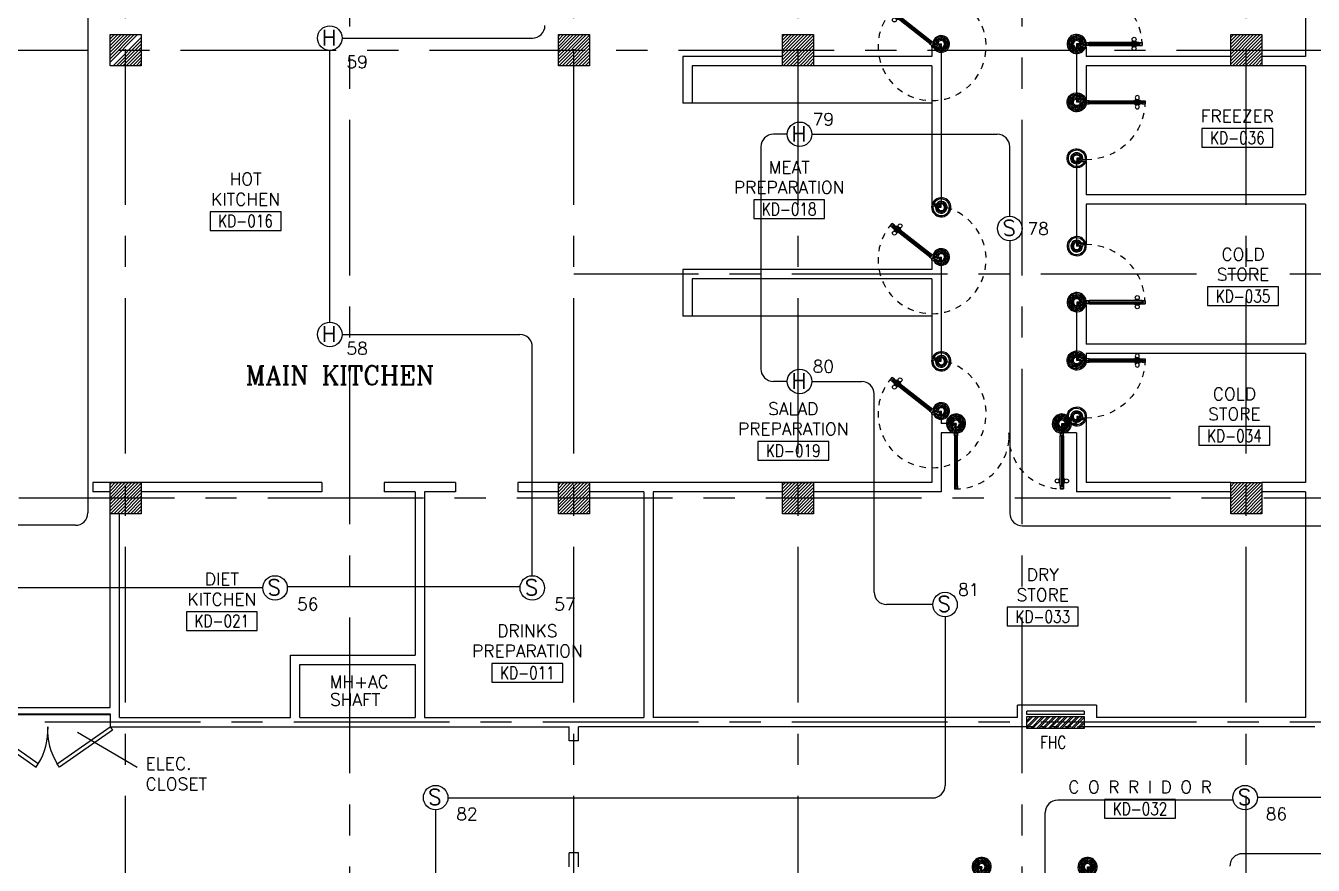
# Model space of a CAD drawing. Extents: x 0 to 93.3, y -13.5 to 76.8.
# Drawn here: x 54.21 to 74.89, y 43.92 to 57.41 of the extents above; entities that cross this region are included whole.
import ezdxf
from ezdxf.enums import TextEntityAlignment as Align

# ---------------------------------------------------------------- set-up
doc = ezdxf.new("R2010")
doc.units = 0
doc.header["$MEASUREMENT"] = 0
doc.linetypes.add('CENTERX2', pattern=[4, 2.5, -0.5, 0.5, -0.5])
doc.linetypes.add('HIDDEN', pattern=[0.375, 0.25, -0.125])
doc.layers.get('0').update_dxf_attribs({"color": 11, "linetype": 'CONTINUOUS'})
for name, color, linetype in [('AXES', 11, 'CENTERX2'), ('COL', 11, 'CONTINUOUS'), ('DOOR', 11, 'CONTINUOUS'), ('DOOR-DIM', 11, 'CONTINUOUS'), ('E-FIRE', 4, 'CONTINUOUS'), ('E-WIRE', 4, 'CONTINUOUS'), ('FHC', 11, 'CONTINUOUS'), ('FUR', 11, 'CONTINUOUS'), ('HAT', 11, 'CONTINUOUS'), ('RM-BOX', 11, 'CONTINUOUS'), ('RM-NAME', 11, 'CONTINUOUS'), ('RM-NO', 11, 'CONTINUOUS'), ('SHAFT', 11, 'CONTINUOUS'), ('WALL', 11, 'CONTINUOUS')]:
    doc.layers.add(name, color=color, linetype=linetype)
doc.styles.add('ROMANC', font='romanc', dxfattribs={"height": 0.1})
doc.styles.add('ROMANS', font='ROMANS.shx', dxfattribs={"width": 0.6})

# ---------------------------------------------------------------- blocks, each defined once
blk = doc.blocks.new('DOOR90')
at = {"layer": 'DOOR', "color": 7, "linetype": 'ByBlock'}
for p, q in [((-150, 0), (0, 0)), ((-150, 0), (-150, -25)), ((0, -50), (-114, 0)), ((0, -50), (-40, 0)), ((0, -50), (0, 0)), ((-1000, -25), (-1050, -25)), ((-1050, -75), (-1050, -25)), ((-1050, -25), (-1050, -75)), ((-1000, -75), (-1050, -75)), ((-1000, -42), (-1020, -42)), ((-1020, -42), (-1020, -58)), ((-1000, -58), (-1020, -58)), ((-1000, -25), (-1000, -42)), ((-1000, -58), (-1000, -75)), ((-878, -18), (-968, -18)), ((-968, -25), (-968, -18)), ((-968, -75), (-968, -82)), ((-878, -82), (-968, -82)), ((-955, -9), (-890, -9)), ((-955, -18), (-955, -9)), ((-955, -18), (-890, -18)), ((-955, -82), (-890, -82)), ((-955, -82), (-955, -91)), ((-955, -91), (-890, -91)), ((-890, -18), (-890, -9)), ((-890, -82), (-890, -91)), ((-878, -25), (-878, -18)), ((-878, -75), (-878, -82)), ((-200, -25), (-150, -25)), ((-200, -42), (-200, -25)), ((-180, -42), (-200, -42)), ((-200, -58), (-180, -58)), ((-200, -75), (-200, -58)), ((-150, -75), (-200, -75)), ((-180, -58), (-180, -42)), ((-150, -25), (-100, -25)), ((-150, -75), (-150, -25)), ((-100, -25), (-100, -50)), ((0, -50), (-100, -37)), ((-100, -50), (0, -50)), ((-150, -875), (-100, -875)), ((-150, -900), (-150, -875)), ((-150, -900), (0, -900)), ((0, -900), (-150, -900)), ((0, -850), (-114, -900)), ((-100, -875), (-100, -850)), ((0, -850), (-100, -863)), ((-100, -850), (0, -850)), ((0, -850), (-40, -900)), ((0, -850), (0, -900))]:
    blk.add_line(p, q, dxfattribs=at)
at = {"layer": 'DOOR', "linetype": 'ByBlock'}
for p, q in [((-200, -25), (-1000, -25)), ((-200, -42), (-1000, -42)), ((-200, -58), (-1000, -58)), ((-1000, -75), (-200, -75))]:
    blk.add_line(p, q, dxfattribs=at)
at = {"layer": 'DOOR', "color": 7, "linetype": 'ByBlock'}
for centre in [(-923, 24), (-923, -124)]:
    blk.add_circle(centre, 32.4, dxfattribs=at)
for centre, radius, start, end in [((0, -50), 154, 161.1053, 166.2858), ((0, -50), 94.4, 148.0182, 180), ((0, -50), 134, 158.1598, 169.28), ((0, -50), 114, 154.0838, 167.3774), ((0, -50), 74.4, 137.7764, 180), ((0, -50), 54.4, 113.2074, 180), ((0, -50), 34.4, 90, 180), ((0, -50), 14.4, 90, 180), ((0, -850), 154, 193.7142, 198.8947), ((0, -850), 134, 190.72, 201.8402), ((0, -850), 94.4, 180, 211.9818), ((0, -850), 74.4, 180, 222.2236), ((0, -850), 54.4, 180, 246.7926), ((0, -850), 34.4, 180, 270), ((0, -850), 14.4, 180, 270)]:
    blk.add_arc(centre, radius, start, end, dxfattribs=at)
at = {"layer": 'DOOR', "linetype": 'HIDDEN', "ltscale": 0.5}
blk.add_arc((-222, -50), 828, 178.2701, 275.003, dxfattribs=at)
blk = doc.blocks.new('RM1')
at = {"layer": 'RM-BOX'}
blk.add_lwpolyline([(570, -200), (-570, -200), (-570, -500), (570, -500)], close=True, dxfattribs=at)
at = {"layer": 'RM-NAME', "style": 'ROMANS'}
for tag, p in [('ROOMNAME1', (0, 324)), ('ROOMNAME2', (0, 0))]:
    blk.add_attdef(tag, text='', height=200, dxfattribs=at).set_placement(p, align=Align.MIDDLE)
at = {"layer": 'RM-NO', "style": 'ROMANS', "width": 0.8}
blk.add_attdef('ROOMNO', text='', height=200, dxfattribs=at).set_placement((0, -350), align=Align.MIDDLE)
blk = doc.blocks.new('COL50')
at = {"layer": 'COL'}
blk.add_lwpolyline([(-250, 250), (-250, -250), (250, -250), (250, 250)], close=True, dxfattribs=at)
blk = doc.blocks.new('*X110')
at = {"color": 0}
for p, q in [((227929, 55147), (228383, 55601)), ((227929, 55200), (228330, 55601)), ((227929, 55253), (228276, 55601)), ((227929, 55306), (228223, 55601)), ((227929, 55359), (228170, 55601)), ((227929, 55412), (228117, 55601)), ((227929, 55465), (228064, 55601)), ((227929, 55518), (228011, 55601)), ((227929, 55571), (227958, 55601)), ((227936, 55101), (228429, 55594)), ((227989, 55101), (228429, 55541)), ((228042, 55101), (228429, 55488)), ((228095, 55101), (228429, 55435)), ((228148, 55101), (228429, 55382)), ((228201, 55101), (228429, 55329)), ((228254, 55101), (228429, 55276)), ((228307, 55101), (228429, 55223)), ((228360, 55101), (228429, 55170)), ((228413, 55101), (228429, 55117))]:
    blk.add_line(p, q, dxfattribs=at)
blk = doc.blocks.new('*X109')
at = {"color": 0}
for p, q in [((227929, 62360), (228370, 62801)), ((227929, 62413), (228317, 62801)), ((227929, 62466), (228264, 62801)), ((227929, 62519), (228211, 62801)), ((227929, 62572), (228158, 62801)), ((227929, 62625), (228105, 62801)), ((227929, 62678), (228052, 62801)), ((227929, 62731), (227999, 62801)), ((227929, 62784), (227946, 62801)), ((227976, 62301), (228429, 62753)), ((228029, 62301), (228429, 62700)), ((228082, 62301), (228429, 62647)), ((228135, 62301), (228429, 62594)), ((228188, 62301), (228429, 62541)), ((228241, 62301), (228429, 62488)), ((228294, 62301), (228429, 62435)), ((228347, 62301), (228429, 62382)), ((228400, 62301), (228429, 62329))]:
    blk.add_line(p, q, dxfattribs=at)
blk = doc.blocks.new('A$C272A55A0')
at = {"layer": 'DOOR', "color": 0, "linetype": 'ByBlock'}
for p, q in [((0, 900), (0, 1050)), ((50, 1050), (0, 1050)), ((50, 950), (50, 1050)), ((1750, 950), (1750, 1050)), ((1750, 1050), (1800, 1050)), ((1800, 1050), (1800, 900)), ((0, 900), (25, 900)), ((25, 950), (50, 950)), ((25, 900), (25, 950)), ((75, 900), (25, 900)), ((25, 850), (25, 900)), ((42, 850), (25, 850)), ((58, 870), (42, 870)), ((42, 870), (42, 850)), ((58, 850), (58, 870)), ((75, 850), (58, 850)), ((75, 900), (75, 850)), ((1725, 900), (1775, 900)), ((1725, 900), (1725, 850)), ((1725, 850), (1742, 850)), ((1742, 870), (1758, 870)), ((1742, 850), (1742, 870)), ((1775, 950), (1750, 950)), ((1758, 870), (1758, 850)), ((1758, 850), (1775, 850)), ((1775, 900), (1775, 950)), ((1800, 900), (1775, 900)), ((1775, 850), (1775, 900)), ((25, 50), (42, 50)), ((25, 50), (25, 0)), ((25, 0), (75, 0)), ((75, 0), (25, 0)), ((42, 50), (42, 30)), ((42, 30), (58, 30)), ((58, 50), (75, 50)), ((58, 50), (58, 30)), ((75, 50), (75, 0)), ((1718, 160), (1709, 160)), ((1709, 95), (1709, 160)), ((1718, 95), (1709, 95)), ((1725, 173), (1718, 173)), ((1718, 173), (1718, 83)), ((1718, 95), (1718, 160)), ((1725, 83), (1718, 83)), ((1742, 50), (1725, 50)), ((1725, 50), (1725, 0)), ((1775, 0), (1725, 0)), ((1725, 0), (1775, 0)), ((1742, 50), (1742, 30)), ((1758, 30), (1742, 30)), ((1775, 50), (1758, 50)), ((1758, 50), (1758, 30)), ((1775, 173), (1782, 173)), ((1775, 83), (1782, 83)), ((1775, 50), (1775, 0)), ((1782, 173), (1782, 83)), ((1782, 160), (1791, 160)), ((1782, 95), (1782, 160)), ((1782, 95), (1791, 95)), ((1791, 95), (1791, 160))]:
    blk.add_line(p, q, dxfattribs=at)
at = {"layer": 'DOOR', "color": 9, "linetype": 'ByBlock'}
for p, q in [((50, 1050), (0, 1010)), ((50, 1050), (0, 937)), ((50, 1050), (37, 950)), ((1750, 1050), (1800, 1010)), ((1750, 1050), (1800, 937)), ((1750, 1050), (1763, 950))]:
    blk.add_line(p, q, dxfattribs=at)
at = {"layer": 'DOOR', "linetype": 'ByBlock'}
for p, q in [((25, 850), (25, 50)), ((42, 850), (42, 50)), ((58, 850), (58, 50)), ((75, 50), (75, 850)), ((1725, 50), (1725, 850)), ((1742, 850), (1742, 50)), ((1758, 850), (1758, 50)), ((1775, 850), (1775, 50))]:
    blk.add_line(p, q, dxfattribs=at)
at = {"layer": 'DOOR', "color": 0, "linetype": 'ByBlock'}
for centre in [(1676, 128), (1824, 128)]:
    blk.add_circle(centre, 32.4, dxfattribs=at)
at = {"layer": 'DOOR', "color": 9, "linetype": 'ByBlock'}
for centre, radius, start, end in [((50, 1050), 34.4, 180, 270), ((50, 1050), 14.4, 180, 270), ((1750, 1050), 14.4, 270, 0), ((1750, 1050), 34.4, 270, 0), ((50, 1050), 54.4, 203.2074, 270), ((50, 1050), 74.4, 227.7764, 270), ((50, 1050), 94.4, 238.0182, 270), ((50, 1050), 114, 244.0838, 257.3774), ((50, 1050), 134, 248.1598, 259.28), ((50, 1050), 154, 251.1053, 256.2858), ((1750, 1050), 54.4, 270, 336.7926), ((1750, 1050), 74.4, 270, 312.2236), ((1750, 1050), 94.4, 270, 301.9818), ((1750, 1050), 114, 282.6226, 295.9162), ((1750, 1050), 134, 280.72, 291.8402), ((1750, 1050), 154, 283.7142, 288.8947)]:
    blk.add_arc(centre, radius, start, end, dxfattribs=at)
at = {"layer": 'DOOR', "linetype": 'HIDDEN', "ltscale": 0.5}
for centre, start, end in [((50, 851), 268.3174, 3.2965), ((1750, 851), 176.7035, 271.6826)]:
    blk.add_arc(centre, 851, start, end, dxfattribs=at)
at = {"layer": 'WALL', "linetype": 'ByBlock'}
blk.add_line((1800, 900), (1800, 1050), dxfattribs=at)
blk = doc.blocks.new('*X105')
at = {"color": 0}
for p, q in [((235129, 55135), (235595, 55601)), ((235129, 55188), (235542, 55601)), ((235129, 55241), (235489, 55601)), ((235129, 55294), (235436, 55601)), ((235129, 55347), (235383, 55601)), ((235129, 55400), (235330, 55601)), ((235129, 55453), (235277, 55601)), ((235129, 55506), (235224, 55601)), ((235129, 55559), (235171, 55601)), ((235148, 55101), (235629, 55581)), ((235201, 55101), (235629, 55528)), ((235254, 55101), (235629, 55475)), ((235307, 55101), (235629, 55422)), ((235360, 55101), (235629, 55369)), ((235413, 55101), (235629, 55316)), ((235466, 55101), (235629, 55263)), ((235519, 55101), (235629, 55210)), ((235572, 55101), (235629, 55157))]:
    blk.add_line(p, q, dxfattribs=at)
blk = doc.blocks.new('*X104')
at = {"color": 0}
for p, q in [((238729, 55128), (239201, 55601)), ((238729, 55181), (239148, 55601)), ((238729, 55234), (239095, 55601)), ((238729, 55287), (239042, 55601)), ((238729, 55340), (238989, 55601)), ((238729, 55393), (238936, 55601)), ((238729, 55446), (238883, 55601)), ((238729, 55500), (238830, 55601)), ((238729, 55553), (238777, 55601)), ((238754, 55101), (239229, 55575)), ((238807, 55101), (239229, 55522)), ((238860, 55101), (239229, 55469)), ((238913, 55101), (239229, 55416)), ((238966, 55101), (239229, 55363)), ((239019, 55101), (239229, 55310)), ((239073, 55101), (239229, 55257)), ((239126, 55101), (239229, 55204)), ((239179, 55101), (239229, 55151))]:
    blk.add_line(p, q, dxfattribs=at)
blk = doc.blocks.new('*X106')
at = {"color": 0}
for p, q in [((235129, 62347), (235583, 62801)), ((235129, 62400), (235530, 62801)), ((235129, 62453), (235476, 62801)), ((235129, 62506), (235423, 62801)), ((235129, 62559), (235370, 62801)), ((235129, 62612), (235317, 62801)), ((235129, 62665), (235264, 62801)), ((235129, 62718), (235211, 62801)), ((235129, 62771), (235158, 62801)), ((235136, 62301), (235629, 62794)), ((235189, 62301), (235629, 62741)), ((235242, 62301), (235629, 62688)), ((235295, 62301), (235629, 62635)), ((235348, 62301), (235629, 62582)), ((235401, 62301), (235629, 62529)), ((235454, 62301), (235629, 62476)), ((235507, 62301), (235629, 62423)), ((235560, 62301), (235629, 62370)), ((235613, 62301), (235629, 62317))]:
    blk.add_line(p, q, dxfattribs=at)
blk = doc.blocks.new('*X103')
at = {"color": 0}
for p, q in [((238729, 62341), (239189, 62801)), ((238729, 62394), (239136, 62801)), ((238729, 62447), (239083, 62801)), ((238729, 62500), (239030, 62801)), ((238729, 62553), (238977, 62801)), ((238729, 62606), (238924, 62801)), ((238729, 62659), (238871, 62801)), ((238729, 62712), (238818, 62801)), ((238729, 62765), (238765, 62801)), ((238742, 62301), (239229, 62788)), ((238795, 62301), (239229, 62735)), ((238848, 62301), (239229, 62682)), ((238901, 62301), (239229, 62629)), ((238954, 62301), (239229, 62576)), ((239007, 62301), (239229, 62523)), ((239060, 62301), (239229, 62470)), ((239113, 62301), (239229, 62417)), ((239166, 62301), (239229, 62363)), ((239219, 62301), (239229, 62310))]:
    blk.add_line(p, q, dxfattribs=at)
blk = doc.blocks.new('*X100')
at = {"color": 0}
for p, q in [((245929, 55116), (246414, 55601)), ((245929, 55169), (246361, 55601)), ((245929, 55222), (246308, 55601)), ((245929, 55275), (246255, 55601)), ((245929, 55328), (246202, 55601)), ((245929, 55381), (246149, 55601)), ((245929, 55434), (246096, 55601)), ((245929, 55487), (246043, 55601)), ((245929, 55540), (245990, 55601)), ((245929, 55593), (245936, 55601)), ((245967, 55101), (246429, 55563)), ((246020, 55101), (246429, 55510)), ((246073, 55101), (246429, 55457)), ((246126, 55101), (246429, 55404)), ((246179, 55101), (246429, 55351)), ((246232, 55101), (246429, 55298)), ((246285, 55101), (246429, 55245)), ((246338, 55101), (246429, 55192)), ((246391, 55101), (246429, 55138))]:
    blk.add_line(p, q, dxfattribs=at)
blk = doc.blocks.new('*X99')
at = {"color": 0}
for p, q in [((245929, 62328), (246401, 62801)), ((245929, 62381), (246348, 62801)), ((245929, 62434), (246295, 62801)), ((245929, 62487), (246242, 62801)), ((245929, 62540), (246189, 62801)), ((245929, 62593), (246136, 62801)), ((245929, 62646), (246083, 62801)), ((245929, 62700), (246030, 62801)), ((245929, 62753), (245977, 62801)), ((245954, 62301), (246429, 62775)), ((246007, 62301), (246429, 62722)), ((246060, 62301), (246429, 62669)), ((246113, 62301), (246429, 62616)), ((246166, 62301), (246429, 62563)), ((246219, 62301), (246429, 62510)), ((246273, 62301), (246429, 62457)), ((246326, 62301), (246429, 62404)), ((246379, 62301), (246429, 62351))]:
    blk.add_line(p, q, dxfattribs=at)
blk = doc.blocks.new('DOOR1000')
at = {"layer": 'DOOR', "color": 7, "linetype": 'ByBlock'}
for p, q in [((-150, 0), (0, 0)), ((-150, 0), (-150, -25)), ((0, -50), (-114, 0)), ((0, -50), (-40, 0)), ((0, -50), (0, 0)), ((-1100, -25), (-1100, -75)), ((-1100, -75), (-1100, -25)), ((-1050, -25), (-1100, -25)), ((-1050, -75), (-1100, -75)), ((-1070, -42), (-1070, -58)), ((-1050, -42), (-1070, -42)), ((-1050, -58), (-1070, -58)), ((-1050, -25), (-1050, -42)), ((-1050, -58), (-1050, -75)), ((-1018, -25), (-1018, -18)), ((-928, -18), (-1018, -18)), ((-1018, -75), (-1018, -82)), ((-928, -82), (-1018, -82)), ((-1005, -18), (-1005, -9)), ((-1005, -9), (-940, -9)), ((-1005, -18), (-940, -18)), ((-1005, -82), (-1005, -91)), ((-1005, -82), (-940, -82)), ((-1005, -91), (-940, -91)), ((-940, -18), (-940, -9)), ((-940, -82), (-940, -91)), ((-928, -25), (-928, -18)), ((-928, -75), (-928, -82)), ((-200, -25), (-150, -25)), ((-200, -42), (-200, -25)), ((-180, -42), (-200, -42)), ((-200, -58), (-180, -58)), ((-200, -75), (-200, -58)), ((-150, -75), (-200, -75)), ((-180, -58), (-180, -42)), ((-150, -25), (-100, -25)), ((-150, -75), (-150, -25)), ((-100, -25), (-100, -50)), ((0, -50), (-100, -37)), ((-100, -50), (0, -50)), ((-150, -975), (-100, -975)), ((-150, -1000), (-150, -975)), ((-150, -1000), (0, -1000)), ((0, -1000), (-150, -1000)), ((0, -950), (-114, -1000)), ((-100, -975), (-100, -950)), ((0, -950), (-100, -963)), ((-100, -950), (0, -950)), ((0, -950), (-40, -1000)), ((0, -950), (0, -1000))]:
    blk.add_line(p, q, dxfattribs=at)
at = {"layer": 'DOOR', "linetype": 'ByBlock'}
for p, q in [((-200, -25), (-1050, -25)), ((-200, -42), (-1050, -42)), ((-200, -58), (-1050, -58)), ((-1050, -75), (-200, -75))]:
    blk.add_line(p, q, dxfattribs=at)
at = {"layer": 'DOOR', "color": 7, "linetype": 'ByBlock'}
for centre in [(-973, 24), (-973, -124)]:
    blk.add_circle(centre, 32.4, dxfattribs=at)
for centre, radius, start, end in [((0, -50), 154, 161.1053, 166.2858), ((0, -50), 94.4, 148.0182, 180), ((0, -50), 134, 158.1598, 169.28), ((0, -50), 114, 154.0838, 167.3774), ((0, -50), 74.4, 137.7764, 180), ((0, -50), 54.4, 113.2074, 180), ((0, -50), 34.4, 90, 180), ((0, -50), 14.4, 90, 180), ((0, -950), 154, 193.7142, 198.8947), ((0, -950), 134, 190.72, 201.8402), ((0, -950), 94.4, 180, 211.9818), ((0, -950), 74.4, 180, 222.2236), ((0, -950), 54.4, 180, 246.7926), ((0, -950), 34.4, 180, 270), ((0, -950), 14.4, 180, 270)]:
    blk.add_arc(centre, radius, start, end, dxfattribs=at)
at = {"layer": 'DOOR', "linetype": 'HIDDEN', "ltscale": 0.5}
blk.add_arc((-150, -25), 950, 180, 270, dxfattribs=at)
blk = doc.blocks.new('DOOR90C')
at = {"layer": 'DOOR', "color": 7, "linetype": 'ByBlock'}
for p, q in [((150, 900), (0, 900)), ((0, 900), (0, 875)), ((0, 875), (50, 875)), ((150, 850), (36, 900)), ((50, 875), (50, 850)), ((150, 850), (50, 863)), ((50, 850), (150, 850)), ((150, 850), (110, 900)), ((150, 850), (150, 900)), ((-641, 591), (-672, 552)), ((-672, 552), (-641, 591)), ((-633, 521), (-672, 552)), ((-602, 560), (-641, 591)), ((-638, 546), (-628, 559)), ((-622, 534), (-638, 546)), ((-633, 521), (-622, 534)), ((-613, 547), (-628, 559)), ((-613, 547), (-602, 560)), ((-607, 501), (-612, 495)), ((-541, 440), (-612, 495)), ((-602, 487), (-607, 480)), ((-607, 480), (-556, 440)), ((-602, 487), (-551, 447)), ((-577, 540), (-572, 546)), ((-501, 490), (-572, 546)), ((-562, 538), (-557, 545)), ((-562, 538), (-511, 498)), ((-557, 545), (-506, 505)), ((-551, 447), (-556, 440)), ((-537, 445), (-541, 440)), ((-511, 498), (-506, 505)), ((-506, 485), (-501, 490)), ((-29, 69), (-39, 56)), ((-39, 56), (0, 25)), ((-13, 57), (-29, 69)), ((-9, 95), (-19, 82)), ((-19, 82), (-3, 69)), ((-3, 69), (-13, 57)), ((31, 64), (-9, 95)), ((31, 64), (0, 25)), ((0, 0), (0, 25)), ((0, 25), (50, 25)), ((150, 50), (36, 0)), ((50, 50), (150, 50)), ((150, 50), (50, 37)), ((50, 25), (50, 50)), ((150, 50), (110, 0)), ((150, 50), (150, 0))]:
    blk.add_line(p, q, dxfattribs=at)
at = {"layer": 'DOOR', "linetype": 'ByBlock'}
for p, q in [((-641, 591), (-9, 95)), ((-39, 56), (-633, 521)), ((-29, 69), (-622, 534)), ((-19, 82), (-613, 547))]:
    blk.add_line(p, q, dxfattribs=at)
at = {"layer": 'DOOR', "color": 7, "linetype": 'ByBlock'}
for centre in [(-602, 435), (-511, 551)]:
    blk.add_circle(centre, 32.4, dxfattribs=at)
at = {"layer": 'DOOR', "linetype": 'HIDDEN', "ltscale": 0.5}
blk.add_arc((2, 7), 868, 90.1618, 137.7823, dxfattribs=at)
at = {"layer": 'DOOR', "color": 7, "linetype": 'ByBlock'}
for centre, radius, start, end in [((150, 850), 154, 161.1053, 166.2858), ((150, 850), 134, 158.1598, 169.28), ((150, 850), 94.4, 148.0182, 180), ((150, 850), 74.4, 137.7764, 180), ((150, 850), 54.4, 113.2074, 180), ((150, 850), 34.4, 90, 180), ((150, 850), 14.4, 90, 180), ((150, 50), 134, 190.72, 201.8402), ((150, 50), 114, 192.6226, 205.9162), ((150, 50), 94.4, 180, 211.9818), ((150, 50), 74.4, 180, 222.2236), ((150, 50), 54.4, 180, 246.7926), ((150, 50), 34.4, 180, 270), ((150, 50), 14.4, 180, 270)]:
    blk.add_arc(centre, radius, start, end, dxfattribs=at)
blk = doc.blocks.new('S')
at = {"layer": 'E-FIRE'}
blk.add_circle((0, 0), 197, dxfattribs=at)
at = {"layer": 'E-FIRE', "color": 3, "style": 'ROMANS'}
blk.add_text('S', height=250, dxfattribs=at).set_placement((-119, -115))
blk = doc.blocks.new('H')
at = {"layer": 'E-FIRE'}
blk.add_circle((0, 0), 197, dxfattribs=at)
at = {"layer": 'E-FIRE', "color": 3, "style": 'ROMANS'}
blk.add_text('H', height=250, dxfattribs=at).set_placement((-127, -118))

msp = doc.modelspace()

# ---------------------------------------------------------------- hatches: boundary and pattern name
at = {"layer": 'FHC', "linetype": 'ByBlock', "ltscale": 0.3}
h = msp.add_hatch(dxfattribs=at)
h.set_pattern_fill('ANSI32', color=11, scale=175, style=0)
h.set_pattern_definition([(44.999998, (-161.90165, 15.068995), (-0.046403885, 0.046403882), []), (44.999998, (-161.87071, 15.068995), (-0.046403885, 0.046403882), [])])
h.paths.add_polyline_path([(71.2145, 46.12), (71.2145, 46.31), (70.2945, 46.31), (70.2945, 46.12)])
h.paths.add_polyline_path([(70.0819, 45.6989), (70.0819, 46.1197), (70.3444, 46.1197), (70.3444, 45.6989)], flags=9)

# ---------------------------------------------------------------- linework, layer by layer
at = {"layer": 'AXES'}
for p, q in [((55.8195, -1.4643), (55.8195, 76.0748)), ((63.0195, -1.4643), (63.0195, 76.0748)), ((66.6195, -1.4643), (66.6195, 76.0748)), ((73.8195, -1.4643), (73.8195, 76.0748)), ((59.4195, 5.4), (59.4195, 64.22)), ((70.2195, 5.4), (70.2195, 64.22)), ((0.7, 57.02), (92.5981, 57.02)), ((81.0195, 53.42), (63.0195, 53.42)), ((92.6023, 49.82), (22.7795, 49.82)), ((81.0195, 46.22), (22.7795, 46.22))]:
    msp.add_line(p, q, dxfattribs=at)
at = {"layer": 'COL'}
msp.add_lwpolyline([(66.8695, 50.07), (66.8695, 49.57), (66.3695, 49.57), (66.3695, 50.07)], close=True, dxfattribs=at)
at = {"layer": 'DOOR', "color": 7, "linetype": 'ByBlock'}
msp.add_line((68.9195, 57.07), (68.7695, 57.07), dxfattribs=at)
msp.add_arc((68.9195, 57.12), 0.1544, 193.71423, 198.89471, dxfattribs=at)
at = {"layer": 'E-FIRE'}
for centre in [(66.6439, 55.668), (66.6439, 51.6964)]:
    msp.add_ellipse(centre, major_axis=(0.1394, 0.1394), ratio=1, start_param=5.497787143753954, end_param=11.78097245093354, dxfattribs=at)
at = {"layer": 'E-WIRE'}
for p, q in [((55.2133, 62.2893), (55.2133, 49.5838)), ((59.296, 57.2138), (62.354, 57.2138)), ((59.0989, 52.6483), (59.0989, 57.0167)), ((66.4468, 55.668), (66.2242, 55.668)), ((66.841, 55.668), (69.8201, 55.668)), ((66.0242, 55.468), (66.0242, 51.8964)), ((70.0201, 54.3507), (70.0201, 55.468)), ((70.0201, 53.9566), (70.0201, 49.5777)), ((59.296, 52.4512), (62.1513, 52.4512)), ((66.4468, 51.6964), (66.2242, 51.6964)), ((66.841, 51.6964), (67.6407, 51.6964)), ((67.8407, 48.3102), (67.8407, 51.4964)), ((55.0133, 49.3838), (51.6654, 49.3838)), ((70.2201, 49.3777), (76.3043, 49.3777)), ((51.6624, 48.3844), (58.0221, 48.3844)), ((68.783, 48.1102), (68.0407, 48.1102)), ((68.9801, 47.9131), (68.9801, 45.2026)), ((60.7988, 44.8104), (60.7988, 41.2679))]:
    msp.add_line(p, q, dxfattribs=at)
at = {"layer": 'E-WIRE', "color": 4}
for p, q in [((62.3513, 48.5746), (62.3513, 52.2512)), ((62.1549, 48.3947), (58.4154, 48.3947)), ((60.9958, 45.0026), (68.7801, 45.0026)), ((73.6074, 44.968), (70.7911, 44.968)), ((73.9974, 45.0141), (78.3343, 45.0141)), ((70.5911, 41.0081), (70.5911, 44.768)), ((76.944, 44.1063), (73.7548, 44.1063))]:
    msp.add_line(p, q, dxfattribs=at)
at = {"layer": 'E-WIRE'}
for centre, start, end in [((62.354, 57.4137), 270, 0), ((66.2242, 55.468), 90, 180), ((69.8201, 55.468), 0, 90), ((62.1513, 52.2512), 360, 90), ((66.2242, 51.8964), 180, 270), ((67.6407, 51.4964), 0, 90), ((55.0133, 49.5838), 270, 0), ((70.2201, 49.5777), 180, 270), ((68.0407, 48.3102), 180, 270), ((68.7801, 45.2026), 270, 0)]:
    msp.add_arc(centre, 0.2, start, end, dxfattribs=at)
at = {"layer": 'E-WIRE', "color": 4}
for centre in [(70.7911, 44.768), (73.7548, 43.9063)]:
    msp.add_arc(centre, 0.2, 90, 180, dxfattribs=at)
at = {"layer": 'FHC', "linetype": 'ByBlock', "ltscale": 0.3}
for p, q in [((70.2945, 46.31), (71.2145, 46.31)), ((70.2945, 46.12), (70.2945, 46.31)), ((71.2145, 46.12), (70.2945, 46.12)), ((71.2145, 46.31), (71.2145, 46.12))]:
    msp.add_line(p, q, dxfattribs=at)
at = {"layer": 'FHC', "color": 250, "linetype": 'HIDDEN', "ltscale": 0.25}
msp.add_line((71.2067, 46.145), (70.3037, 46.145), dxfattribs=at)
at = {"layer": 'FUR'}
for p, q in [((68.7695, 56.17), (64.9195, 56.17)), ((68.7695, 52.745), (64.9195, 52.745))]:
    msp.add_line(p, q, dxfattribs=at)
at = {"layer": 'HAT'}
msp.add_line((55.0459, 46.06), (56.0042, 45.497), dxfattribs=at)
at = {"layer": 'WALL'}
for p, q in [((74.7695, 59.595), (74.7695, 56.92)), ((74.7695, 59.595), (74.7695, 56.92)), ((64.7695, 56.92), (64.7695, 56.17)), ((66.3695, 56.92), (64.7695, 56.92)), ((68.7695, 56.92), (66.8695, 56.92)), ((68.7695, 57.07), (68.7695, 56.92)), ((68.9195, 57.07), (68.7695, 57.07)), ((68.7695, 57.07), (68.9195, 57.07)), ((68.9195, 57.07), (68.9195, 54.545)), ((71.0945, 57.07), (71.0945, 56.2325)), ((71.2445, 57.07), (71.0945, 57.07)), ((71.2445, 57.07), (71.2445, 56.92)), ((73.5695, 56.92), (71.2445, 56.92)), ((74.7695, 56.92), (74.0695, 56.92)), ((68.7695, 56.77), (64.9195, 56.77)), ((64.9195, 56.77), (64.9195, 56.17)), ((68.7695, 56.77), (68.7695, 54.545)), ((73.5695, 56.77), (71.2445, 56.77)), ((71.2445, 56.77), (71.2445, 56.2325)), ((71.2445, 56.77), (71.2445, 56.2325)), ((74.7695, 56.77), (73.8945, 56.77)), ((74.7695, 56.77), (74.7695, 55.895)), ((74.7695, 56.77), (74.7695, 54.695)), ((64.9195, 56.17), (64.7695, 56.17)), ((71.0945, 56.2325), (71.2445, 56.2325)), ((71.0945, 55.2325), (71.0945, 53.92)), ((71.0945, 55.2325), (71.2445, 55.2325)), ((71.2445, 55.2325), (71.2445, 54.695)), ((74.7695, 54.695), (71.2445, 54.695)), ((68.7695, 54.545), (68.9195, 54.545)), ((74.7695, 54.545), (71.2445, 54.545)), ((71.2445, 54.545), (71.2445, 53.92)), ((74.7695, 54.545), (74.7695, 52.295)), ((71.0945, 53.92), (71.2445, 53.92)), ((68.7695, 53.645), (68.7695, 53.495)), ((68.7695, 53.645), (68.9195, 53.645)), ((68.9195, 53.645), (68.9195, 52.07)), ((68.7695, 53.495), (64.7695, 53.495)), ((64.7695, 53.495), (64.7695, 52.745)), ((68.7695, 53.345), (64.9195, 53.345)), ((64.9195, 53.345), (64.9195, 52.745)), ((68.7695, 53.345), (68.7695, 52.07)), ((64.9195, 52.745), (64.7695, 52.745)), ((71.0945, 52.92), (71.0945, 52.0825)), ((71.0945, 52.92), (71.2445, 52.92)), ((71.2445, 52.92), (71.2445, 52.295)), ((74.7695, 52.295), (71.2445, 52.295)), ((74.7695, 52.145), (71.2445, 52.145)), ((71.2445, 52.145), (71.2445, 52.0825)), ((74.7695, 52.145), (74.7695, 50.07)), ((68.7695, 52.07), (68.9195, 52.07)), ((71.2445, 52.0825), (71.0945, 52.0825)), ((68.7695, 51.17), (68.7695, 50.07)), ((68.7695, 51.17), (68.9195, 51.17)), ((68.9195, 51.17), (68.9195, 51.02)), ((71.2445, 51.0825), (71.0945, 51.0825)), ((71.0945, 51.0825), (71.0945, 51.02)), ((71.2445, 51.0825), (71.2445, 51.0825)), ((71.2445, 51.0825), (71.2445, 50.07)), ((69.107, 51.02), (68.9195, 51.02)), ((69.107, 50.87), (69.107, 51.02)), ((71.0945, 51.02), (70.907, 51.02)), ((70.907, 50.87), (70.907, 51.02)), ((69.107, 50.87), (68.9195, 50.87)), ((68.9195, 50.87), (68.9195, 49.92)), ((71.0945, 50.87), (70.907, 50.87)), ((71.0945, 50.87), (71.0945, 49.92)), ((58.9695, 50.07), (55.2945, 50.07)), ((55.2945, 50.07), (55.2945, 49.92)), ((58.9695, 50.07), (58.9695, 49.92)), ((61.1195, 50.07), (59.9695, 50.07)), ((59.9695, 50.07), (59.9695, 49.92)), ((61.1195, 50.07), (61.1195, 49.92)), ((68.7695, 50.07), (62.1195, 50.07)), ((62.1195, 50.07), (62.1195, 49.92)), ((73.5695, 50.07), (71.2445, 50.07)), ((74.7695, 50.07), (74.0695, 50.07)), ((55.5695, 49.92), (55.2945, 49.92)), ((58.9695, 49.92), (56.0695, 49.92)), ((60.4695, 49.92), (59.9695, 49.92)), ((60.4695, 49.92), (60.4695, 47.295)), ((60.6195, 49.92), (60.6195, 46.295)), ((61.1195, 49.92), (60.6195, 49.92)), ((62.7695, 49.92), (62.1195, 49.92)), ((64.1445, 49.92), (63.2695, 49.92)), ((64.1445, 49.92), (64.1445, 46.295)), ((64.2945, 49.92), (64.2945, 46.295)), ((66.3695, 49.92), (64.2945, 49.92)), ((68.9195, 49.92), (66.8695, 49.92)), ((73.5695, 49.92), (71.0945, 49.92)), ((74.7695, 49.92), (74.0695, 49.92)), ((74.7695, 49.92), (74.7695, 46.295)), ((55.5695, 46.455), (55.5695, 49.57)), ((55.7195, 46.295), (55.7195, 49.57)), ((58.4695, 46.295), (58.4695, 47.295)), ((58.4695, 47.295), (60.4695, 47.295)), ((58.6195, 46.295), (58.6195, 47.145)), ((58.6195, 47.145), (60.4695, 47.145)), ((60.4695, 47.145), (60.4695, 46.295)), ((53.4195, 46.455), (55.5695, 46.455)), ((53.4195, 46.455), (55.5695, 46.455)), ((53.5695, 46.355), (55.5695, 46.355)), ((53.5695, 46.355), (55.5695, 46.355)), ((53.5695, 46.345), (55.5695, 46.345)), ((55.5695, 46.345), (55.5695, 46.355)), ((55.5695, 46.345), (55.5695, 46.355)), ((55.5695, 46.355), (55.5695, 46.145)), ((71.4145, 46.495), (70.1445, 46.495)), ((70.1445, 46.295), (70.1445, 46.495)), ((71.2145, 46.395), (70.2945, 46.395)), ((70.2945, 46.345), (70.2945, 46.395)), ((71.2145, 46.345), (70.2945, 46.345)), ((71.2145, 46.395), (71.2145, 46.345)), ((71.4145, 46.495), (71.4145, 46.295)), ((55.5695, 46.145), (62.9445, 46.145)), ((55.7195, 46.295), (58.4695, 46.295)), ((58.6195, 46.295), (60.4695, 46.295)), ((60.6195, 46.295), (64.1445, 46.295)), ((62.9445, 45.92), (62.9445, 46.145)), ((63.0945, 45.92), (63.0945, 46.145)), ((70.2945, 46.145), (63.0945, 46.145)), ((70.1445, 46.295), (64.2945, 46.295)), ((74.9195, 46.145), (71.2145, 46.145)), ((74.7695, 46.295), (71.4145, 46.295)), ((63.0945, 45.92), (62.9445, 45.92)), ((62.9445, 43.895), (62.9445, 44.12)), ((63.0945, 44.12), (62.9445, 44.12)), ((63.0945, 43.895), (63.0945, 44.12))]:
    msp.add_line(p, q, dxfattribs=at)
for points in [[(53.5658, 46.145), (53.5295, 46.093), (54.3807, 45.4998), (54.417, 45.5518)], [(55.5695, 46.145), (55.6058, 46.093), (54.7546, 45.4998), (54.7183, 45.5518)]]:
    msp.add_lwpolyline(points, close=True, dxfattribs=at)
for centre, start, end in [((53.5295, 46.093), 328.62591, 2.86757), ((55.6058, 46.093), 177.13243, 211.37409)]:
    msp.add_arc(centre, 1.0394, start, end, dxfattribs=at)

# ---------------------------------------------------------------- block references
at = {"layer": 'COL', "xscale": -0.001000000047497451, "yscale": 0.0009999999892897904, "zscale": 0.001}
for p in [(55.8195, 57.02), (63.0195, 57.02), (66.6195, 57.02), (73.8195, 57.02), (55.8195, 49.82), (63.0195, 49.82), (73.8195, 49.82)]:
    msp.add_blockref('COL50', p, dxfattribs=at)
at = {"layer": 'DOOR', "color": 0, "xscale": 0.001000000047497451, "yscale": 0.0009999999892897904, "zscale": 0.001}
for name, p in [('DOOR90C', (68.7695, 57.07)), ('DOOR90C', (68.7695, 53.645)), ('DOOR90C', (68.7695, 51.17)), ('A$C272A55A0', (69.107, 49.9696)), ('A$C272A55A0', (69.5195, 42.8446))]:
    msp.add_blockref(name, p, dxfattribs=at)
at = {"layer": 'DOOR', "color": 0, "xscale": 0.001000000047497451, "yscale": 0.0009999999892897904, "zscale": 0.001, "rotation": 180}
msp.add_blockref('DOOR90', (71.0945, 57.07), dxfattribs=at)
at = {"layer": 'DOOR-DIM', "xscale": -0.001000000047497451, "yscale": 0.0009999999892897904, "zscale": 0.001}
for p in [(71.0954, 56.2325), (71.0954, 52.0825)]:
    msp.add_blockref('DOOR1000', p, dxfattribs=at)
at = {"layer": 'DOOR-DIM', "xscale": 0.001000000047497451, "yscale": 0.0009999999892897904, "zscale": 0.001, "rotation": 180}
msp.add_blockref('DOOR1000', (71.0954, 52.92), dxfattribs=at)
at = {"layer": 'E-FIRE', "color": 4, "xscale": 0.0009999999892897904, "yscale": 0.0009999999892897904, "zscale": 0.001}
for name, p in [('H', (59.0989, 57.2138)), ('H', (66.6439, 55.668)), ('S', (70.0201, 54.1537)), ('H', (59.0989, 52.4512)), ('H', (66.6439, 51.6964)), ('S', (58.2191, 48.3775)), ('S', (62.3513, 48.3775)), ('S', (68.9801, 48.1102)), ('S', (60.7988, 45.0075)), ('S', (73.8005, 45.0075))]:
    msp.add_blockref(name, p, dxfattribs=at)
at = {"layer": 'HAT', "xscale": 0.001000000047497451, "yscale": 0.0009999999892897904, "zscale": 0.001}
for name in ['*X109', '*X106', '*X103', '*X99', '*X110', '*X105', '*X104', '*X100']:
    msp.add_blockref(name, (-172.359, -5.531), dxfattribs=at)
msp.add_blockref('RM1', (57.3645, 48.1959), dxfattribs=at).add_auto_attribs({'ROOMNO': 'KD-021', 'ROOMNAME2': 'KITCHEN', 'ROOMNAME1': 'DIET'})
at = {"layer": 'RM-NAME', "xscale": 0.001000000047497451, "yscale": 0.0009999999892897904, "zscale": 0.001}
for p, values in [((73.6758, 55.9603), {'ROOMNO': 'KD-036', 'ROOMNAME2': 'FREEZER'}), ((73.7664, 53.4158), {'ROOMNO': 'KD-035', 'ROOMNAME2': 'STORE', 'ROOMNAME1': 'COLD'}), ((73.6282, 51.172), {'ROOMNO': 'KD-034', 'ROOMNAME2': 'STORE', 'ROOMNAME1': 'COLD'})]:
    msp.add_blockref('RM1', p, dxfattribs=at).add_auto_attribs(values)
at = {"layer": 'WALL', "xscale": 0.001000000047497451, "yscale": 0.0009999999892897904, "zscale": 0.001}
for p, values in [((66.4769, 54.8139), {'ROOMNO': 'KD-018', 'ROOMNAME2': 'PREPARATION', 'ROOMNAME1': 'MEAT'}), ((57.746, 54.6241), {'ROOMNO': 'KD-016', 'ROOMNAME2': 'KITCHEN', 'ROOMNAME1': 'HOT'}), ((66.5431, 50.933), {'ROOMNO': 'KD-019', 'ROOMNAME2': 'PREPARATION', 'ROOMNAME1': 'SALAD'}), ((70.5501, 48.2672), {'ROOMNO': 'KD-033', 'ROOMNAME2': 'STORE', 'ROOMNAME1': 'DRY'}), ((62.2723, 47.3642), {'ROOMNO': 'KD-011', 'ROOMNAME2': 'PREPARATION', 'ROOMNAME1': 'DRINKS'}), ((72.112, 45.1785), {'ROOMNO': 'KD-032', 'ROOMNAME2': 'C O R R I D O R'})]:
    msp.add_blockref('RM1', p, dxfattribs=at).add_auto_attribs(values)

# ---------------------------------------------------------------- texts
at = {"layer": 'E-FIRE', "color": 4, "style": 'ROMANS'}
for s, p in [('59', (59.367, 56.7302)), ('79', (66.8543, 55.8088)), ('78', (70.3047, 54.0513)), ('58', (59.367, 52.1268)), ('80', (66.8543, 51.8372)), ('81', (69.1905, 48.251)), ('56', (58.5725, 48.0166)), ('57', (62.7046, 48.0166)), ('82', (61.1305, 44.6454)), ('86', (74.1322, 44.6454))]:
    msp.add_text(s, height=0.2, dxfattribs=at).set_placement(p)
at = {"layer": 'FHC', "style": 'ROMANS', "width": 0.8}
msp.add_text('FHC', height=0.2, dxfattribs=at).set_placement((70.5097, 45.7954))
at = {"layer": 'HAT', "style": 'ROMANS'}
for s, p in [('ELEC. ', (56.1396, 45.4544)), ('CLOSET', (56.1396, 45.127))]:
    msp.add_text(s, height=0.2, dxfattribs=at).set_placement(p)
at = {"layer": 'RM-NAME', "style": 'ROMANC'}
msp.add_text('MAIN KITCHEN', height=0.3, dxfattribs=at).set_placement((59.2602, 51.7945), align=Align.MIDDLE)
at = {"layer": 'SHAFT', "style": 'ROMANS'}
for s, p in [('MH+AC', (59.57, 46.8685)), ('SHAFT', (59.5054, 46.5829))]:
    msp.add_text(s, height=0.2, dxfattribs=at).set_placement(p, align=Align.MIDDLE)

doc.saveas('drawing.dxf')
